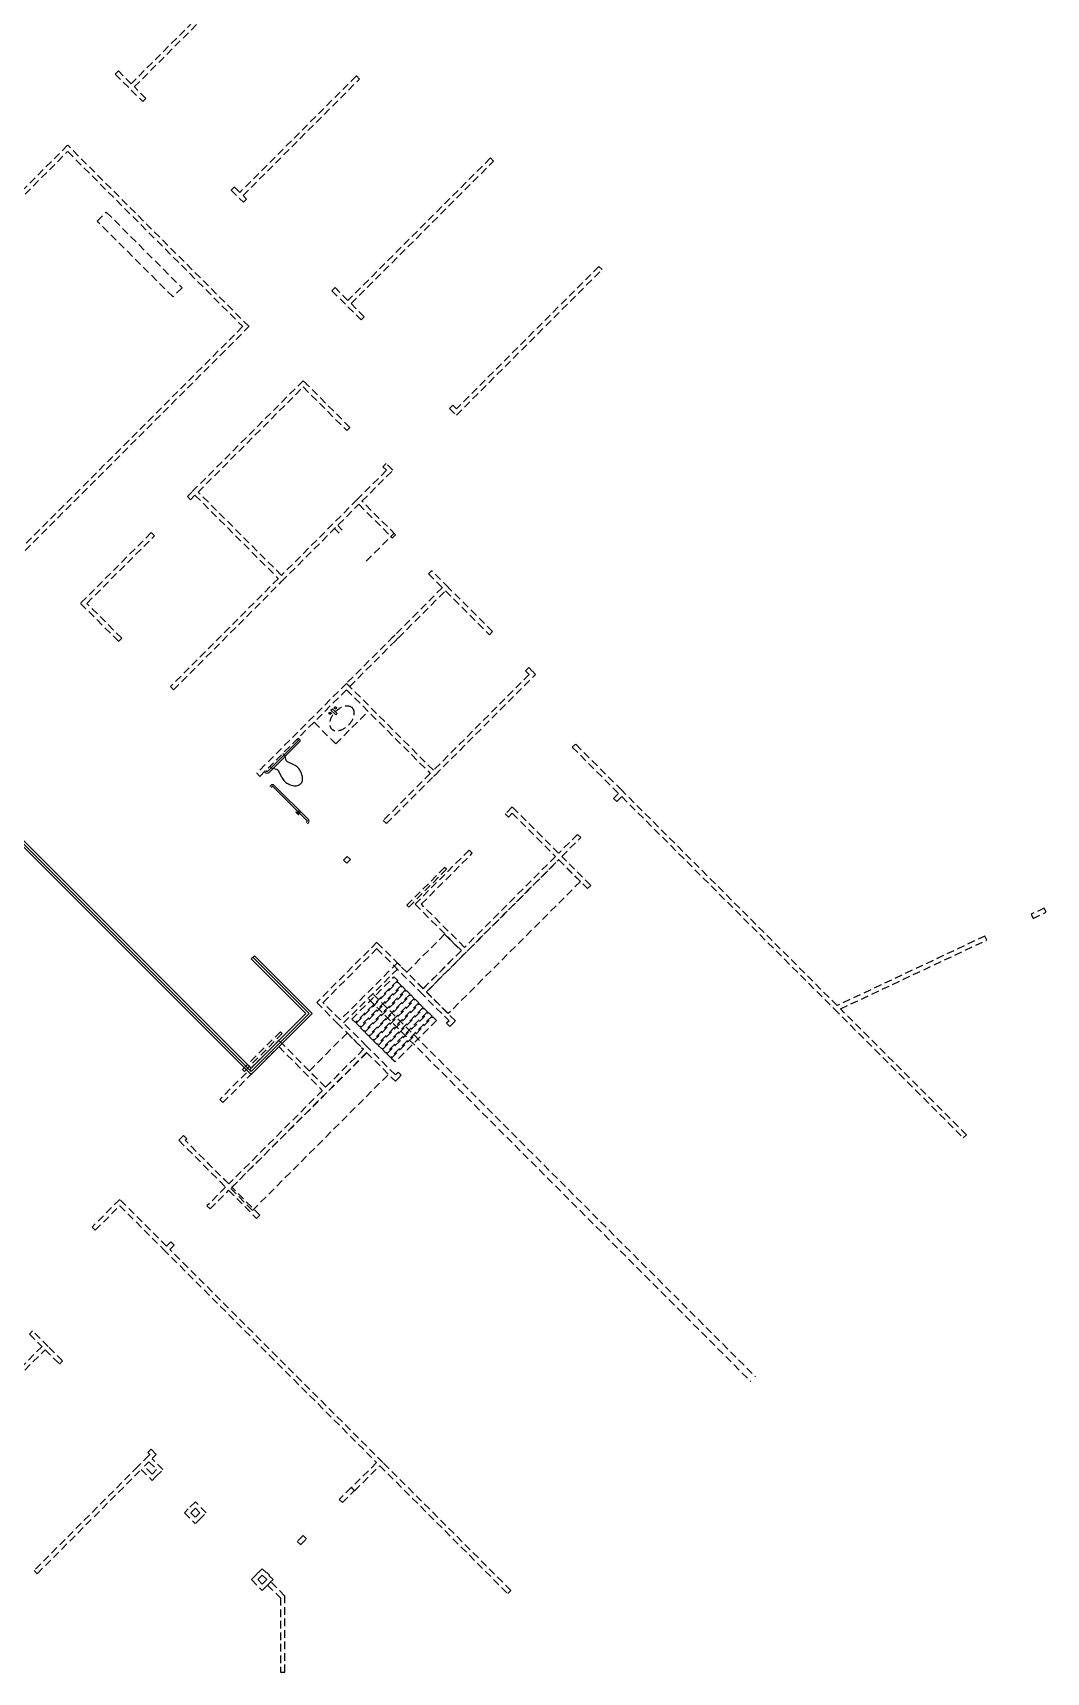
# Model space of a CAD drawing. Header units: inches. Extents: x -185 to 3066, y -860 to 1071.
# Drawn here: x 2272 to 3066, y -860 to 425 of the extents above; entities that cross this region are included whole.
import ezdxf

# ---------------------------------------------------------------- set-up
doc = ezdxf.new("R2010")
doc.units = ezdxf.units.IN
doc.header["$LTSCALE"] = 96
doc.header["$MEASUREMENT"] = 0
doc.linetypes.add('HIDDEN4', pattern=[0.09375, 0.0625, -0.03125])
for name, color, linetype in [('A-Door-Demo', 7, 'HIDDEN4'), ('A-Flor-Case-Demo', 7, 'HIDDEN4'), ('A-Flor-Pfix-Demo', 7, 'HIDDEN4'), ('A-Flor-Pfix-Neww', 7, 'Continuous'), ('A-Wall-Demo', 7, 'HIDDEN4'), ('A-Wall-Patt', 1, 'Continuous')]:
    doc.layers.add(name, color=color, linetype=linetype)
doc.linetypes.add('FENCELINE2', pattern='A,0.25,-0.1,[132,ltypeshp.shx,S=0.1,R=0,X=-0.1,Y=0],-0.1,1', length=1.45)

# ---------------------------------------------------------------- blocks, each defined once
blk = doc.blocks.new('WERET')
at = {"layer": 'A-Flor-Pfix-Neww'}
for p, q in [((2489.6, -154.4), (2487.8, -152.6)), ((2479.6, -164.4), (2477.8, -162.6)), ((2483.2, -165.2), (2479.6, -164.4)), ((2484.4, -166.3), (2483.2, -165.2)), ((2487.1, -171.5), (2484.8, -166.5)), ((2490.4, -158), (2489.6, -154.4)), ((2491.6, -159.1), (2490.4, -158)), ((2496.5, -161.5), (2491.6, -159.1))]:
    blk.add_line(p, q, dxfattribs=at)
for centre, radius, start, end in [((2492.2, -171.2), 10.6, 45, 63.8354), ((2492.2, -171.2), 10.6, 26.1646, 45), ((2490.2, -173.2), 13.3, 13.2162, 30.0374), ((2496.7, -166.8), 10.6, 206.1646, 225), ((2495.3, -168.9), 8.13, 221.2246, 243.8354), ((2498.7, -163.9), 14.2, 240.2447, 257.3538), ((2497.7, -166.5), 11.4, 259.6359, 278.9389), ((2497.6, -172.1), 5.99, 288.2988, 315), ((2497.6, -172.1), 5.99, 315, 341.7012), ((2492, -172.2), 11.4, 351.0611, 10.3641)]:
    blk.add_arc(centre, radius, start, end, dxfattribs=at)
blk = doc.blocks.new('HANDRAIL')
at = {"linetype": 'Continuous'}
for points in [[(1472.6, 857.4, 0.414214), (1470.8, 855.6)], [(1472.6, 857.4, 0.414214), (1470.8, 855.6)], [(1472.6, 856, 0.414214), (1472.2, 855.6)], [(1472.6, 856, 0.414214), (1472.2, 855.6)], [(1470.8, 821.8, 0.414214), (1472.6, 820)], [(1470.8, 821.8, 0.414214), (1472.6, 820)], [(1472.2, 821.8, 0.414214), (1472.6, 821.4)], [(1472.2, 821.8, 0.414214), (1472.6, 821.4)]]:
    blk.add_lwpolyline(points, format="xyb", dxfattribs=at)
for points in [[(1470.8, 821.8), (1470.8, 855.6)], [(1470.8, 821.8), (1470.8, 855.6)], [(1472.2, 821.8), (1472.2, 855.6)], [(1472.2, 821.8), (1472.2, 855.6)], [(1472.6, 857.4), (1473.7, 857.4)], [(1472.6, 857.4), (1473.7, 857.4)], [(1472.6, 856), (1473.7, 856)], [(1472.6, 856), (1473.7, 856)], [(1472.6, 821.4), (1473.7, 821.4)], [(1472.6, 821.4), (1473.7, 821.4)], [(1472.6, 820), (1473.7, 820)], [(1472.6, 820), (1473.7, 820)]]:
    blk.add_lwpolyline(points, dxfattribs=at)
blk = doc.blocks.new('42 RAIL')
at = {"linetype": 'Continuous'}
for points in [[(1422.8, 817.7, 0.414214), (1421, 815.9)], [(1422.8, 817.7, 0.414214), (1421, 815.9)], [(1422.8, 816.3, 0.414214), (1422.4, 815.9)], [(1422.8, 816.3, 0.414214), (1422.4, 815.9)], [(1462.6, 815.9, 0.414214), (1460.8, 817.7)], [(1462.6, 815.9, 0.414214), (1460.8, 817.7)], [(1461.2, 815.9, 0.414214), (1460.8, 816.3)], [(1461.2, 815.9, 0.414214), (1460.8, 816.3)]]:
    blk.add_lwpolyline(points, format="xyb", dxfattribs=at)
for points in [[(1421, 815.9), (1421, 814.8)], [(1421, 815.9), (1421, 814.8)], [(1422.4, 815.9), (1422.4, 814.8)], [(1422.4, 815.9), (1422.4, 814.8)], [(1422.8, 817.7), (1460.8, 817.7)], [(1422.8, 817.7), (1460.8, 817.7)], [(1422.8, 816.3), (1460.8, 816.3)], [(1422.8, 816.3), (1460.8, 816.3)], [(1461.2, 815.9), (1461.2, 814.8)], [(1461.2, 815.9), (1461.2, 814.8)], [(1462.6, 815.9), (1462.6, 814.8)], [(1462.6, 815.9), (1462.6, 814.8)]]:
    blk.add_lwpolyline(points, dxfattribs=at)
blk = doc.blocks.new('fdf')
for p, q in [((31.6, 1344.2), (29.9, 1344.2)), ((31.6, 1342.7), (29.9, 1342.7)), ((32, 1345), (31.6, 1345)), ((31.6, 1345), (31.6, 1342)), ((31.6, 1342), (32, 1342)), ((32, 1342), (32, 1345))]:
    blk.add_line(p, q)
blk.add_arc((29.8, 1343.5), 0.771, 79.5504, 277.0054)
blk = doc.blocks.new('W2T2346')
blk.add_lwpolyline([(1385.6, 762.3), (1390.9, 762.3), (1390.9, 760.7), (1385.6, 760.7)], close=True)
for centre in [(1386.8, 764.5), (1386.8, 758.5)]:
    blk.add_circle(centre, 0.781)
blk = doc.blocks.new('*U124')
at = {"layer": 'A-Wall-Demo', "color": 7, "linetype": 'HIDDEN4', "lineweight": -3}
for p, q in [((6.5, 0), (3.5, 0)), ((6.5, -3.5), (6.5, 0)), ((60.5, 0), (60.5, -3.5)), ((63.2, 0), (60.5, 0)), ((3.5, -3.5), (6.5, -3.5)), ((60.5, -3.5), (66.7, -3.5))]:
    blk.add_line(p, q, dxfattribs=at)
blk = doc.blocks.new('*U131')
at = {"layer": 'A-Wall-Patt', "color": 2, "linetype": 'FENCELINE2', "lineweight": -3, "ltscale": 0.075}
for p, q in [((-1.8, -1.8), (0, -1.8)), ((0, -1.8), (60.5, -1.8))]:
    blk.add_line(p, q, dxfattribs=at)
at = {"layer": 'DefPoints', "color": 6, "linetype": 'Continuous', "lineweight": -3}
for p, q in [((-3.5, -3.5), (60.5, -3.5)), ((60.5, 0), (0, 0)), ((60.5, -3.5), (60.5, 0))]:
    blk.add_line(p, q, dxfattribs=at)
blk = doc.blocks.new('*U132')
at = {"layer": 'A-Wall-Patt', "color": 2, "linetype": 'FENCELINE2', "lineweight": -3, "ltscale": 0.075}
for p, q in [((-0.2, -1.8), (1.5, -1.8)), ((1.5, -1.8), (62.2, -1.8)), ((62.2, -1.8), (64, -1.8))]:
    blk.add_line(p, q, dxfattribs=at)
at = {"layer": 'DefPoints', "color": 6, "linetype": 'Continuous', "lineweight": -3}
for p, q in [((-2, -3.5), (65.7, -3.5)), ((62.2, 0), (1.5, 0))]:
    blk.add_line(p, q, dxfattribs=at)
blk = doc.blocks.new('*U133')
at = {"layer": 'A-Wall-Patt', "color": 2, "linetype": 'FENCELINE2', "lineweight": -3, "ltscale": 0.075}
for p, q in [((0, -1.8), (696.9, -1.8)), ((696.9, -1.8), (698.6, -1.8))]:
    blk.add_line(p, q, dxfattribs=at)
at = {"layer": 'DefPoints', "color": 6, "linetype": 'Continuous', "lineweight": -3}
for p, q in [((0, 0), (0, -3.5)), ((696.9, 0), (0, 0)), ((0, -3.5), (700.4, -3.5))]:
    blk.add_line(p, q, dxfattribs=at)
blk = doc.blocks.new('*U186')
at = {"layer": 'A-Wall-Demo', "color": 7, "linetype": 'HIDDEN4', "lineweight": -3}
for p, q in [((92.4, 3.5), (0, 3.5)), ((0, 0), (92.4, 0))]:
    blk.add_line(p, q, dxfattribs=at)
blk = doc.blocks.new('*U187')
at = {"layer": 'A-Wall-Demo', "color": 7, "linetype": 'HIDDEN4', "lineweight": -3}
for p, q in [((0, 0), (65.6, 0)), ((65.6, 3.5), (3.5, 3.5)), ((65.6, 0), (65.6, 3.5)), ((105.6, 3.5), (105.6, 0)), ((107.3, 3.5), (105.6, 3.5)), ((105.6, 0), (110.8, 0))]:
    blk.add_line(p, q, dxfattribs=at)
blk = doc.blocks.new('*U188')
at = {"layer": 'A-Wall-Demo', "color": 7, "linetype": 'HIDDEN4', "lineweight": -3}
for p, q in [((92.8, 3.5), (-3.5, 3.5)), ((0, 0), (92.8, 0))]:
    blk.add_line(p, q, dxfattribs=at)
blk = doc.blocks.new('*U190')
at = {"layer": 'A-Wall-Demo', "color": 7, "linetype": 'HIDDEN4', "lineweight": -3}
for p, q in [((6.7, 3.5), (0, 3.5)), ((6.7, 0), (6.7, 3.5)), ((46.7, 3.5), (46.7, 0)), ((60, 3.5), (46.7, 3.5)), ((60, 0), (60, 3.5)), ((0, 0), (6.7, 0)), ((46.7, 0), (60, 0))]:
    blk.add_line(p, q, dxfattribs=at)
blk = doc.blocks.new('*U192')
at = {"layer": 'A-Wall-Demo', "color": 7, "linetype": 'HIDDEN4', "lineweight": -3}
for p, q in [((42, 3.5), (0, 3.5)), ((0, 0), (42, 0)), ((149.3, 3.5), (42, 3.5)), ((45.5, 0), (149.3, 0)), ((173.5, 3.5), (152.8, 3.5)), ((152.8, 0), (173.5, 0)), ((173.5, 0), (173.5, 3.5)), ((213.5, 3.5), (213.5, 0)), ((218.3, 3.5), (213.5, 3.5)), ((213.5, 0), (218.3, 0))]:
    blk.add_line(p, q, dxfattribs=at)
blk = doc.blocks.new('*U193')
at = {"layer": 'A-Wall-Demo', "color": 7, "linetype": 'HIDDEN4', "lineweight": -3}
for p, q in [((0, 0), (66.7, 0)), ((63.2, 3.5), (3.5, 3.5))]:
    blk.add_line(p, q, dxfattribs=at)
blk = doc.blocks.new('*U194')
at = {"layer": 'A-Wall-Demo', "color": 7, "linetype": 'HIDDEN4', "lineweight": -3}
for p, q in [((0, 0), (7.8, 0)), ((7.8, 3.5), (3.5, 3.5)), ((7.8, 0), (7.8, 3.5)), ((47.8, 3.5), (47.8, 0)), ((104.3, 3.5), (47.8, 3.5)), ((47.8, 0), (107.8, 0))]:
    blk.add_line(p, q, dxfattribs=at)
blk = doc.blocks.new('*U195')
at = {"layer": 'A-Wall-Demo', "color": 7, "linetype": 'HIDDEN4', "lineweight": -3}
for p, q in [((9, 3.5), (3.5, 3.5)), ((3.5, 0), (9, 0)), ((9, 0), (9, 3.5)), ((49, 3.5), (49, 0)), ((69.9, 3.5), (49, 3.5)), ((49, 0), (69.9, 0)), ((174.2, 3.5), (73.4, 3.5)), ((73.4, 0), (174.2, 0)), ((220, 3.5), (174.2, 3.5)), ((177.7, 0), (220, 0))]:
    blk.add_line(p, q, dxfattribs=at)
blk = doc.blocks.new('*U196')
at = {"layer": 'A-Wall-Demo', "color": 7, "linetype": 'HIDDEN4', "lineweight": -3}
for p, q in [((0, 3.5), (0, 0)), ((0.4, 3.5), (0, 3.5)), ((0, 0), (0.4, 0)), ((0.4, 0), (17.8, 0)), ((17.8, 3.5), (3.9, 3.5)), ((17.8, 0), (17.8, 3.5)), ((115.8, 3.5), (115.8, 0)), ((120.4, 3.5), (115.8, 3.5)), ((115.8, 0), (120.4, 0)), ((120.4, 0), (127.3, 0)), ((127.3, 3.5), (123.9, 3.5)), ((127.3, 0), (127.3, 3.5)), ((225.2, 3.5), (225.2, 0)), ((240.4, 3.5), (225.2, 3.5)), ((225.2, 0), (243.9, 0)), ((258.3, 3.5), (243.9, 3.5)), ((243.9, 0), (258.3, 0)), ((258.3, 0), (258.3, 3.5)), ((356.3, 3.5), (356.3, 0)), ((360.5, 3.5), (356.3, 3.5)), ((356.3, 0), (364, 0)), ((367.8, 3.5), (364, 3.5)), ((364, 0), (367.8, 0)), ((367.8, 0), (367.8, 3.5)), ((465.8, 3.5), (465.8, 0)), ((480.1, 3.5), (465.8, 3.5)), ((465.8, 0), (483.6, 0)), ((496.4, 3.5), (483.6, 3.5)), ((483.6, 0), (496.4, 0)), ((496.4, 0), (496.4, 3.5)), ((594.4, 3.5), (594.4, 0)), ((600.6, 3.5), (594.4, 3.5)), ((594.4, 0), (604.1, 0)), ((608, 3.5), (604.1, 3.5)), ((604.1, 0), (608, 0)), ((608, 0), (608, 3.5)), ((706, 3.5), (706, 0)), ((720.3, 3.5), (706, 3.5)), ((706, 0), (723.8, 0)), ((738.4, 3.5), (723.8, 3.5)), ((723.8, 0), (738.4, 0)), ((738.4, 0), (738.4, 3.5)), ((836.4, 3.5), (836.4, 0)), ((840.5, 3.5), (836.4, 3.5)), ((836.4, 0), (844, 0))]:
    blk.add_line(p, q, dxfattribs=at)
blk = doc.blocks.new('*U198')
at = {"layer": 'A-Wall-Demo', "color": 7, "linetype": 'HIDDEN4', "lineweight": -3}
for p, q in [((0.5, 3.5), (0, 3.5)), ((0, 0), (0.5, 0)), ((0.5, 0), (0.5, 3.5)), ((34.5, 3.5), (34.5, 0)), ((34.5, 3.5), (34.5, 3.5))]:
    blk.add_line(p, q, dxfattribs=at)
blk = doc.blocks.new('*U199')
at = {"layer": 'A-Wall-Demo', "color": 7, "linetype": 'HIDDEN4', "lineweight": -3}
for p, q in [((62, 3.5), (62, 0)), ((62.1, 3.5), (62, 3.5)), ((62, 0), (62.1, 0))]:
    blk.add_line(p, q, dxfattribs=at)
blk = doc.blocks.new('*U200')
at = {"layer": 'A-Wall-Demo', "color": 7, "linetype": 'HIDDEN4', "lineweight": -3}
for p, q in [((7.6, 3.5), (3.5, 3.5)), ((3.5, 0), (7.6, 0)), ((7.6, 0), (7.6, 3.5)), ((105.6, 3.5), (105.6, 0)), ((144.9, 3.5), (105.6, 3.5)), ((105.6, 0), (136.9, 0)), ((169.1, 3.5), (144.9, 3.5)), ((144.9, 0), (169.1, 0)), ((169.1, 0), (169.1, 3.5)), ((267.1, 3.5), (267.1, 0)), ((274.6, 3.5), (267.1, 3.5)), ((267.1, 0), (271.1, 0)), ((288.6, 3.5), (274.6, 3.5)), ((274.6, 0), (288.6, 0)), ((288.6, 0), (288.6, 3.5)), ((386.6, 3.5), (386.6, 0)), ((394.6, 3.5), (386.6, 3.5)), ((386.6, 0), (391.1, 0)), ((398.9, 3.5), (394.6, 3.5)), ((394.6, 0), (398.9, 0)), ((398.9, 0), (398.9, 3.5)), ((496.9, 3.5), (496.9, 0)), ((514.3, 3.5), (496.9, 3.5)), ((496.9, 0), (510.8, 0)), ((530.2, 3.5), (514.3, 3.5)), ((514.3, 0), (530.2, 0)), ((530.2, 0), (530.2, 3.5)), ((628.1, 3.5), (628.1, 0)), ((633.9, 3.5), (628.1, 3.5)), ((628.1, 0), (630.4, 0))]:
    blk.add_line(p, q, dxfattribs=at)
blk = doc.blocks.new('*U206')
at = {"layer": 'A-Wall-Demo', "color": 7, "linetype": 'HIDDEN4', "lineweight": -3}
for p, q in [((0, 3.5), (0, 0)), ((42.1, 3.5), (0, 3.5)), ((0, 0), (38.6, 0))]:
    blk.add_line(p, q, dxfattribs=at)
blk = doc.blocks.new('*U209')
at = {"layer": 'A-Wall-Demo', "color": 7, "linetype": 'HIDDEN4', "lineweight": -3}
for p, q in [((0, 0), (15.7, 0)), ((15.7, 3.5), (1.4, 3.5)), ((15.7, 0), (15.7, 3.5))]:
    blk.add_line(p, q, dxfattribs=at)
blk = doc.blocks.new('*U210')
at = {"layer": 'A-Wall-Demo', "color": 7, "linetype": 'HIDDEN4', "lineweight": -3}
for p, q in [((0, 3.5), (0, 0)), ((58.2, 3.5), (0, 3.5)), ((0, 0), (59.7, 0))]:
    blk.add_line(p, q, dxfattribs=at)
blk = doc.blocks.new('*U211')
at = {"layer": 'A-Wall-Demo', "color": 7, "linetype": 'HIDDEN4', "lineweight": -3}
for p, q in [((0, 3.5), (0, 0)), ((11.4, 3.5), (0, 3.5)), ((0, 0), (11.4, 0)), ((11.4, 0), (11.4, 3.5)), ((51.4, 3.5), (51.4, 0)), ((178.1, 3.5), (51.4, 3.5)), ((51.4, 0), (179.4, 0))]:
    blk.add_line(p, q, dxfattribs=at)
blk = doc.blocks.new('*U212')
at = {"layer": 'A-Wall-Demo', "color": 7, "linetype": 'HIDDEN4', "lineweight": -3}
for p, q in [((0, 3.5), (0, 0)), ((106.2, 3.5), (0, 3.5)), ((0, 0), (106.2, 0))]:
    blk.add_line(p, q, dxfattribs=at)
blk = doc.blocks.new('*U213')
at = {"layer": 'A-Wall-Demo', "color": 7, "linetype": 'HIDDEN4', "lineweight": -3}
for p, q in [((0, 3.5), (0, 0)), ((99.5, 3.5), (0, 3.5)), ((0, 0), (96, 0))]:
    blk.add_line(p, q, dxfattribs=at)
blk = doc.blocks.new('*U214')
at = {"layer": 'A-Wall-Demo', "color": 7, "linetype": 'HIDDEN4', "lineweight": -3}
for p, q in [((18.8, 3.5), (3.5, 3.5)), ((18.8, 0), (18.8, 3.5)), ((58.8, 3.5), (58.8, 0)), ((96, 3.5), (58.8, 3.5)), ((58.8, 0), (96, 0)), ((0, 0), (18.8, 0))]:
    blk.add_line(p, q, dxfattribs=at)
blk = doc.blocks.new('*U215')
at = {"layer": 'A-Wall-Demo', "color": 7, "linetype": 'HIDDEN4', "lineweight": -3}
for p, q in [((7.5, 3.5), (3.5, 3.5)), ((3.5, 0), (7.5, 0)), ((7.5, 0), (7.5, 3.5)), ((47.5, 3.5), (47.5, 0)), ((96.2, 3.5), (47.5, 3.5)), ((47.5, 0), (96.2, 0))]:
    blk.add_line(p, q, dxfattribs=at)
blk = doc.blocks.new('*U216')
at = {"layer": 'A-Wall-Demo', "color": 7, "linetype": 'HIDDEN4', "lineweight": -3}
for p, q in [((0, 0), (84, 0)), ((87.5, 3.5), (1.7, 3.5)), ((207.3, 3.5), (87.5, 3.5)), ((87.5, 0), (207.3, 0)), ((207.3, 0), (207.3, 3.5))]:
    blk.add_line(p, q, dxfattribs=at)
blk = doc.blocks.new('*U217')
at = {"layer": 'A-Wall-Demo', "color": 7, "linetype": 'HIDDEN4', "lineweight": -3}
for p, q in [((34.2, 3.5), (0, 3.5)), ((3.5, 0), (34.2, 0)), ((34.2, 0), (35.9, 0))]:
    blk.add_line(p, q, dxfattribs=at)
blk = doc.blocks.new('*U218')
at = {"layer": 'A-Wall-Demo', "color": 7, "linetype": 'HIDDEN4', "lineweight": -3}
for p, q in [((0, 3.5), (0, 0)), ((4, 3.5), (0, 3.5)), ((0, 0), (4, 0)), ((4, 0), (4, 3.5)), ((44, 3.5), (44, 0)), ((96, 3.5), (44, 3.5)), ((44, 0), (96, 0)), ((96, 0), (97.8, 0))]:
    blk.add_line(p, q, dxfattribs=at)
blk = doc.blocks.new('*U219')
at = {"layer": 'A-Wall-Demo', "color": 7, "linetype": 'HIDDEN4', "lineweight": -3}
for p, q in [((0, 0), (201, 0)), ((197.5, 3.5), (3.5, 3.5))]:
    blk.add_line(p, q, dxfattribs=at)
blk = doc.blocks.new('*U220')
at = {"layer": 'A-Wall-Demo', "color": 7, "linetype": 'HIDDEN4', "lineweight": -3}
for p, q in [((-3.5, 0), (4, 0)), ((4, 3.5), (0, 3.5)), ((4, 0), (4, 3.5)), ((44, 3.5), (44, 0)), ((92.4, 3.5), (44, 3.5)), ((44, 0), (92.4, 0))]:
    blk.add_line(p, q, dxfattribs=at)
blk = doc.blocks.new('*U222')
at = {"layer": 'A-Wall-Demo', "color": 7, "linetype": 'HIDDEN4', "lineweight": -3}
for p, q in [((230.7, 3.5), (3.5, 3.5)), ((230.7, 0), (230.7, 3.5)), ((270.7, 3.5), (270.7, 0)), ((298.7, 3.5), (270.7, 3.5)), ((0, 0), (230.7, 0)), ((270.7, 0), (302.2, 0))]:
    blk.add_line(p, q, dxfattribs=at)
blk = doc.blocks.new('*U223')
at = {"layer": 'A-Wall-Demo', "color": 7, "linetype": 'HIDDEN4', "lineweight": -3}
for p, q in [((74.9, 3.5), (-3.5, 3.5)), ((0, 0), (74.9, 0)), ((74.9, 0), (74.9, 3.5)), ((114.9, 3.5), (114.9, 0)), ((119.8, 3.5), (114.9, 3.5)), ((114.9, 0), (119.8, 0)), ((243.3, 3.5), (119.8, 3.5)), ((123.3, 0), (239.8, 0)), ((243.3, 0), (243.3, 3.5)), ((243.3, 3.5), (243.3, 3.5)), ((243.3, 0), (243.3, 0))]:
    blk.add_line(p, q, dxfattribs=at)
blk = doc.blocks.new('*U224')
at = {"layer": 'A-Wall-Demo', "color": 7, "linetype": 'HIDDEN4', "lineweight": -3}
for p, q in [((0, 3.5), (0, 0)), ((298.7, 3.5), (0, 3.5)), ((0, 0), (302.2, 0))]:
    blk.add_line(p, q, dxfattribs=at)
blk = doc.blocks.new('*U236')
at = {"layer": 'A-Wall-Demo', "color": 7, "linetype": 'HIDDEN4', "lineweight": -3}
for p, q in [((0, 0), (30.6, 0)), ((30.6, 3.5), (3.5, 3.5)), ((30.6, 0), (30.6, 3.5))]:
    blk.add_line(p, q, dxfattribs=at)
blk = doc.blocks.new('*U237')
at = {"layer": 'A-Wall-Demo', "color": 7, "linetype": 'HIDDEN4', "lineweight": -3}
for p, q in [((0, 3.5), (0, 0)), ((141.8, 3.5), (0, 3.5)), ((0, 0), (141.8, 0)), ((381.6, 3.5), (145.3, 3.5)), ((430, 3.5), (381.6, 3.5)), ((381.6, 0), (433.5, 0)), ((141.8, 0), (378.1, 0))]:
    blk.add_line(p, q, dxfattribs=at)
blk = doc.blocks.new('*U238')
at = {"layer": 'A-Wall-Demo', "color": 7, "linetype": 'HIDDEN4', "lineweight": -3}
for p, q in [((51.4, 3.5), (0, 3.5)), ((0, 0), (47.9, 0))]:
    blk.add_line(p, q, dxfattribs=at)
blk = doc.blocks.new('*U239')
at = {"layer": 'A-Wall-Demo', "color": 7, "linetype": 'HIDDEN4', "lineweight": -3}
for p, q in [((48.3, 3.5), (0, 3.5)), ((0, 0), (51.8, 0))]:
    blk.add_line(p, q, dxfattribs=at)
blk = doc.blocks.new('*U240')
at = {"layer": 'A-Wall-Demo', "color": 7, "linetype": 'HIDDEN4', "lineweight": -3}
for p, q in [((0, 0), (51.8, 0)), ((51.8, 3.5), (3.5, 3.5)), ((86.4, 3.5), (55.3, 3.5)), ((55.3, 0), (86.4, 0)), ((86.4, 0), (86.4, 3.5))]:
    blk.add_line(p, q, dxfattribs=at)
blk = doc.blocks.new('*U241')
at = {"layer": 'A-Wall-Demo', "color": 7, "linetype": 'HIDDEN4', "lineweight": -3}
for p, q in [((0, 3.5), (0, 0)), ((32.1, 3.5), (0, 3.5)), ((0, 0), (32.1, 0)), ((83.5, 3.5), (35.6, 3.5)), ((35.6, 0), (87, 0))]:
    blk.add_line(p, q, dxfattribs=at)
blk = doc.blocks.new('*U242')
at = {"layer": 'A-Wall-Demo', "color": 7, "linetype": 'HIDDEN4', "lineweight": -3}
for p, q in [((0, 0), (22.8, 0)), ((22.8, 3.5), (3.5, 3.5)), ((22.8, 0), (51.8, 0)), ((51.8, 3.5), (26.3, 3.5)), ((83.7, 3.5), (51.8, 3.5)), ((55.3, 0), (83.7, 0)), ((83.7, 0), (87.2, 0)), ((87.2, 0), (87.2, 3.5)), ((87.2, 3.5), (87.2, 3.5))]:
    blk.add_line(p, q, dxfattribs=at)
blk = doc.blocks.new('*U243')
at = {"layer": 'A-Wall-Demo', "color": 7, "linetype": 'HIDDEN4', "lineweight": -3}
for p, q in [((0, 3.5), (0, 0)), ((63.2, 3.5), (0, 3.5)), ((0, 0), (63.2, 0))]:
    blk.add_line(p, q, dxfattribs=at)
blk = doc.blocks.new('*U244')
at = {"layer": 'A-Wall-Demo', "color": 7, "linetype": 'HIDDEN4', "lineweight": -3}
for p, q in [((0, 0), (32.1, 0)), ((35.6, 3.5), (3.5, 3.5)), ((83.5, 3.5), (35.6, 3.5)), ((35.6, 0), (87, 0))]:
    blk.add_line(p, q, dxfattribs=at)
blk = doc.blocks.new('*U245')
at = {"layer": 'A-Wall-Demo', "color": 7, "linetype": 'HIDDEN4', "lineweight": -3}
for p, q in [((0, 3.5), (0, 0)), ((143.3, 3.5), (0, 3.5)), ((0, 0), (139.5, 0)), ((378.5, 3.5), (143.3, 3.5)), ((143.3, 0), (382, 0)), ((433.3, 3.5), (382, 3.5)), ((382, 0), (433.3, 0)), ((433.3, 0), (433.3, 3.5))]:
    blk.add_line(p, q, dxfattribs=at)
blk = doc.blocks.new('*U246')
at = {"layer": 'A-Wall-Demo', "color": 7, "linetype": 'HIDDEN4', "lineweight": -3}
for p, q in [((0, 0), (111.5, 0)), ((108, 3.5), (1.8, 3.5)), ((111.5, 0), (111.5, 3.5)), ((111.5, 3.5), (111.5, 3.5)), ((111.5, 0), (111.5, 0))]:
    blk.add_line(p, q, dxfattribs=at)
blk = doc.blocks.new('*U249')
at = {"layer": 'A-Wall-Demo', "color": 7, "linetype": 'HIDDEN4', "lineweight": -3}
for p, q in [((162, 3.5), (3.5, 3.5)), ((3.5, 0), (162, 0)), ((162, 0), (162, 3.5))]:
    blk.add_line(p, q, dxfattribs=at)
blk = doc.blocks.new('*U250')
at = {"layer": 'A-Wall-Demo', "color": 7, "linetype": 'HIDDEN4', "lineweight": -3}
for p, q in [((132.6, 3.5), (3.5, 3.5)), ((3.5, 0), (132.6, 0)), ((132.6, 0), (132.6, 3.5))]:
    blk.add_line(p, q, dxfattribs=at)
blk = doc.blocks.new('*U251')
at = {"layer": 'A-Wall-Demo', "color": 7, "linetype": 'HIDDEN4', "lineweight": -3}
for p, q in [((161.5, 3.5), (3.5, 3.5)), ((161.5, 0), (161.5, 3.5)), ((3.5, 0), (161.5, 0))]:
    blk.add_line(p, q, dxfattribs=at)
blk = doc.blocks.new('*U252')
at = {"layer": 'A-Wall-Demo', "color": 7, "linetype": 'HIDDEN4', "lineweight": -3}
for p, q in [((0, 0), (161.5, 0)), ((161.5, 3.5), (3.5, 3.5)), ((161.5, 0), (161.5, 3.5))]:
    blk.add_line(p, q, dxfattribs=at)
blk = doc.blocks.new('*U261')
at = {"layer": 'A-Wall-Demo', "color": 7, "linetype": 'HIDDEN4', "lineweight": -3}
for p, q in [((0, 3.5), (0, 0)), ((27.8, 3.5), (0, 3.5)), ((0, 0), (27.8, 0))]:
    blk.add_line(p, q, dxfattribs=at)
blk = doc.blocks.new('*U262')
at = {"layer": 'A-Wall-Demo', "color": 7, "linetype": 'HIDDEN4', "lineweight": -3}
for p, q in [((4.2, 3.5), (3.5, 3.5)), ((8.5, 3.5), (4.2, 3.5)), ((0, 0), (4.2, 0)), ((7.7, 0), (12, 0))]:
    blk.add_line(p, q, dxfattribs=at)
blk = doc.blocks.new('*U263')
at = {"layer": 'A-Wall-Demo', "color": 7, "linetype": 'HIDDEN4', "lineweight": -3}
for p, q in [((0, 0), (12, 0)), ((8.5, 3.5), (3.5, 3.5))]:
    blk.add_line(p, q, dxfattribs=at)
blk = doc.blocks.new('*U264')
at = {"layer": 'A-Wall-Demo', "color": 7, "linetype": 'HIDDEN4', "lineweight": -3}
for p, q in [((0, 0), (12, 0)), ((8.5, 3.5), (3.5, 3.5))]:
    blk.add_line(p, q, dxfattribs=at)
blk = doc.blocks.new('*U265')
at = {"layer": 'A-Wall-Demo', "color": 7, "linetype": 'HIDDEN4', "lineweight": -3}
for p, q in [((0, 0), (4.25, 0)), ((7.75, 3.5), (3.5, 3.5)), ((8.5, 3.5), (7.75, 3.5)), ((7.75, 0), (12, 0))]:
    blk.add_line(p, q, dxfattribs=at)
blk = doc.blocks.new('*U266')
at = {"layer": 'A-Wall-Demo', "color": 7, "linetype": 'HIDDEN4', "lineweight": -3}
for p, q in [((0, 0), (7.8, 0)), ((7.8, 3.5), (3.5, 3.5)), ((8.5, 3.5), (7.8, 3.5)), ((7.8, 0), (12, 0))]:
    blk.add_line(p, q, dxfattribs=at)
blk = doc.blocks.new('*U267')
at = {"layer": 'A-Wall-Demo', "color": 7, "linetype": 'HIDDEN4', "lineweight": -3}
for p, q in [((8.5, 3.5), (3.5, 3.5)), ((0, 0), (12, 0))]:
    blk.add_line(p, q, dxfattribs=at)
blk = doc.blocks.new('*U268')
at = {"layer": 'A-Wall-Demo', "color": 7, "linetype": 'HIDDEN4', "lineweight": -3}
for p, q in [((0, 0), (4.25, 0)), ((4.25, 3.5), (3.5, 3.5)), ((8.5, 3.5), (4.25, 3.5)), ((4.25, 0), (12, 0))]:
    blk.add_line(p, q, dxfattribs=at)
blk = doc.blocks.new('*U269')
at = {"layer": 'A-Wall-Demo', "color": 7, "linetype": 'HIDDEN4', "lineweight": -3}
for p, q in [((0, 0), (12, 0)), ((8.5, 3.5), (3.5, 3.5))]:
    blk.add_line(p, q, dxfattribs=at)
blk = doc.blocks.new('*U270')
at = {"layer": 'A-Wall-Demo', "color": 7, "linetype": 'HIDDEN4', "lineweight": -3}
for p, q in [((0, 0), (12, 0)), ((12, 3.5), (3.5, 3.5))]:
    blk.add_line(p, q, dxfattribs=at)
blk = doc.blocks.new('*U271')
at = {"layer": 'A-Wall-Demo', "color": 7, "linetype": 'HIDDEN4', "lineweight": -3}
for p, q in [((0, 0), (4.25, 0)), ((4.25, 3.5), (3.5, 3.5)), ((8.5, 3.5), (4.25, 3.5)), ((4.25, 0), (12, 0))]:
    blk.add_line(p, q, dxfattribs=at)
blk = doc.blocks.new('*U272')
at = {"layer": 'A-Wall-Demo', "color": 7, "linetype": 'HIDDEN4', "lineweight": -3}
for p, q in [((8.5, 3.5), (0, 3.5)), ((0, 0), (12, 0))]:
    blk.add_line(p, q, dxfattribs=at)
blk = doc.blocks.new('*U276')
at = {"layer": 'A-Wall-Demo', "color": 7, "linetype": 'HIDDEN4', "lineweight": -3}
for p, q in [((0, 3.5), (0, 0)), ((157.6, 3.5), (0, 3.5)), ((0, 0), (157.6, 0))]:
    blk.add_line(p, q, dxfattribs=at)
blk = doc.blocks.new('*U277')
at = {"layer": 'A-Wall-Demo', "color": 7, "linetype": 'HIDDEN4', "lineweight": -3}
for p, q in [((0, 3.5), (0, 0)), ((115.4, 3.5), (0, 3.5)), ((127.4, 3.5), (115.4, 3.5)), ((128.6, 3.5), (127.4, 3.5)), ((127.4, 0), (132.1, 0)), ((0, 0), (115.4, 0)), ((118.9, 0), (123.9, 0))]:
    blk.add_line(p, q, dxfattribs=at)

msp = doc.modelspace()

# ---------------------------------------------------------------- linework, layer by layer
at = {"layer": 'A-Door-Demo'}
for points in [[(2566.8, -260.2), (2596.4, -230.6), (2595, -229.2), (2565.3, -258.7)], [(2438.1, -389), (2467.7, -359.4), (2466.3, -357.9), (2436.6, -387.4)]]:
    msp.add_lwpolyline(points, close=True, dxfattribs=at)
at = {"layer": 'A-Flor-Case-Demo'}
msp.add_line((2533.5, 10.9), (2555.4, 32.9), dxfattribs=at)
for points in [[(2582.5, -325), (2684.4, -223.2), (2701.4, -240.2), (2597.8, -343.7), (2580.9, -326.9)], [(2534.1, -374.4), (2427.3, -480.8), (2444.4, -498), (2551, -391.3)]]:
    msp.add_lwpolyline(points, dxfattribs=at)
for points in [[(2578.2, -324.1), (2565.3, -311.2), (2595, -281.5), (2607.9, -294.4)], [(2501.6, -401.4), (2488.9, -388.7), (2518.6, -358.9), (2531.4, -371.7)]]:
    msp.add_lwpolyline(points, close=True, dxfattribs=at)
at = {"layer": 'A-Flor-Pfix-Demo'}
for p, q in [((2492.7, -115.3), (2509.6, -132.2)), ((2509.6, -132.2), (2535.1, -106.8))]:
    msp.add_line(p, q, dxfattribs=at)
at = {"layer": 'A-Flor-Pfix-Demo', "extrusion": (0, 0, -1)}
msp.add_ellipse((2514.5, -112.3), major_axis=(-8.18, -8.18), ratio=0.632573, start_param=-3.141592653589793, end_param=3.141592653589793, dxfattribs=at)
at = {"layer": 'A-Wall-Demo'}
for p, q in [((2514.8, 35.4), (2511.2, 39)), ((2512.3, 32.9), (2508.7, 36.5)), ((2553.8, -49.2), (2556.3, -46.7)), ((2556.3, -51.7), (2558.7, -49.2)), ((2535.5, -332.3), (2835, -632.2)), ((2539.2, -328.6), (2838.7, -628.5)), ((2425.8, -477.2), (2408.8, -460.3))]:
    msp.add_line(p, q, dxfattribs=at)
for points in [[(2329.8, 284.6), (2389.2, 225.2), (2382.1, 218.1), (2322.7, 277.5)], [(2522.3, -348), (2555.3, -314.9), (2558.2, -317.7), (2525.1, -350.8)], [(2525.6, -351.3), (2558.1, -318.8), (2561, -321.6), (2528.4, -354.1)], [(2529.1, -354.8), (2561.6, -322.3), (2564.4, -325.1), (2531.9, -357.6)], [(2532.5, -358.2), (2565.1, -325.7), (2567.9, -328.5), (2535.4, -361.1)], [(2535.9, -361.6), (2568.4, -329), (2571.2, -331.9), (2538.7, -364.4)], [(2539.3, -365), (2571.9, -332.5), (2574.7, -335.3), (2542.2, -367.9)], [(2542.8, -368.6), (2575.4, -336), (2578.2, -338.9), (2545.7, -371.4)], [(2546.2, -371.9), (2578.7, -339.4), (2581.5, -342.2), (2549, -374.7)], [(2549.7, -375.3), (2582.3, -342.8), (2585.1, -345.6), (2552.6, -378.1)], [(2553.2, -378.8), (2585.8, -346.3), (2588.6, -349.1), (2556.1, -381.6)]]:
    msp.add_lwpolyline(points, close=True, dxfattribs=at)

# ---------------------------------------------------------------- block references
at = {"layer": 'A-Flor-Pfix-Demo'}
for name, p, rotation in [('W2T2346', (988.2, 336), 315), ('42 RAIL', (877.1, 263.1), 315.0000000000003)]:
    msp.add_blockref(name, p, dxfattribs=dict(at, rotation=rotation))
at = {"layer": 'A-Flor-Pfix-Demo', "xscale": -1}
for name, p, rotation in [('HANDRAIL', (2916.1, -1776), 315.0000000000003), ('fdf', (3452.1, -1114.3), 45.00000000000032)]:
    msp.add_blockref(name, p, dxfattribs=dict(at, rotation=rotation))
at = {"layer": 'A-Flor-Pfix-Demo'}
msp.add_blockref('WERET', (-19.7, 12.8), dxfattribs=at)
at = {"layer": 'A-Wall-Demo', "color": 7, "linetype": 'HIDDEN4', "lineweight": -3}
for name, p, rotation in [('*U196', (2007.4, 722.2), 315.0000000001162), ('*U249', (2349.3, 380.3), 45.00000000007354), ('*U250', (2434.5, 295.1), 44.99983119056329), ('*U222', (2299.5, 337), 225.0130498708481), ('*U219', (2441.7, 194.9), 134.9999999999282), ('*U251', (2519.2, 210.4), 45.00000000007621), ('*U252', (2604.2, 125.4), 45.0000000000737), ('*U224', (2228, -18.9), 45.01325059612694), ('*U223', (2314.6, -22.1), 45.01325059612692), ('*U220', (2551.9, 84.7), 134.9999999999282), ('*U217', (2551.9, 84.7), 225.0475106318289), ('*U186', (2399.3, 62.7), 315.0000000000003), ('*U216', (2526.5, 59.3), 225.0475106318288), ('*U214', (2598.1, -9.8), 135.048016574897), ('*U212', (2520.6, -87.3), 45.00004059286907), ('*U215', (2666.2, -77.8), 135.0488442416564), ('*U206', (2341.9, -49.4), 135.0132505961266), ('*U246', (2587.5, -156.7), 45.05238142458704), ('*U213', (2450.2, -157.7), 45.00004059286921), ('*U188', (2518.1, -89.8), 315.0000405928695), ('*U245', (3004, -438.7), 135.0158980441037), ('*U218', (2518.3, -225.8), 45.00004059286931), ('*U195', (2733.8, -168.6), 225.0000000000761), ('*U194', (2648, -181.7), 225.0000000000643), ('*U241', (2709.5, -243.2), 134.999999999963), ('*U200', (1918.1, -243.7), 315.0186799260221), ('*U238', (2610.6, -291.8), 134.9999999999631), ('*U211', (3065, -261), 205.1975877716394), ('*U193', (2541.9, -287.8), 225.0000000000643), ('*U244', (2603.4, -349.4), 134.9910778030338), ('*U243', (2558, -303.9), 225.0000000000011), ('*U242', (2494.7, -335), 314.9999999999286), ('*U124', (2553.9, -394.2), 45.15331728151815), ('*U192', (2531.4, -371.7), 225.0001477867726), ('*U187', (2465.1, -364.6), 225.0000000000643), ('*U239', (2501.6, -401.4), 134.8022428500035), ('*U240', (2386.7, -443), 314.8698641825249), ('*U236', (2340.3, -489.4), 225.0000000000732), ('*U237', (2646.9, -795.9), 135.0001477867727), ('*U276', (2170.5, -718.6), 44.99999999999995), ('*U277', (2275.7, -782.8), 45.09299760418512), ('*U270', (2374.2, -701.1), 134.9999999999971), ('*U272', (2357.2, -701.1), 314.9999999999992), ('*U271', (2365.7, -709.6), 45.00000000000115), ('*U261', (2524.4, -717.8), 44.97491828385963), ('*U190', (2481.9, -760.1), 44.99361225133547), ('*U266', (2399.6, -726.5), 225.000000000001), ('*U269', (2391.1, -735), 314.9999999999992), ('*U267', (2408.1, -735), 135.0000000000014), ('*U268', (2399.6, -743.5), 44.99999999999981), ('*U198', (2457.5, -784.4), 44.99999999999973), ('*U265', (2452, -778.9), 225.0000000000013), ('*U199', (2402.6, -740.5), 314.999999999996), ('*U262', (2460.5, -787.4), 134.9999999999997), ('*U264', (2443.6, -787.4), 315.0000000000005), ('*U263', (2452, -795.9), 45.00000000000164), ('*U209', (2469.8, -800.3), 134.9999999999984), ('*U210', (2469.8, -860), 90)]:
    msp.add_blockref(name, p, dxfattribs=dict(at, rotation=rotation))
at = {"layer": 'DefPoints', "color": 6, "linetype": 'Continuous', "lineweight": -3}
for name, p, rotation in [('*U133', (1950.5, 106.3), 314.9999999999999), ('*U131', (2486.2, -343.6), 134.9999999999997), ('*U132', (2442.2, -387.6), 44.99999999995109)]:
    msp.add_blockref(name, p, dxfattribs=dict(at, rotation=rotation))

doc.saveas('drawing.dxf')
